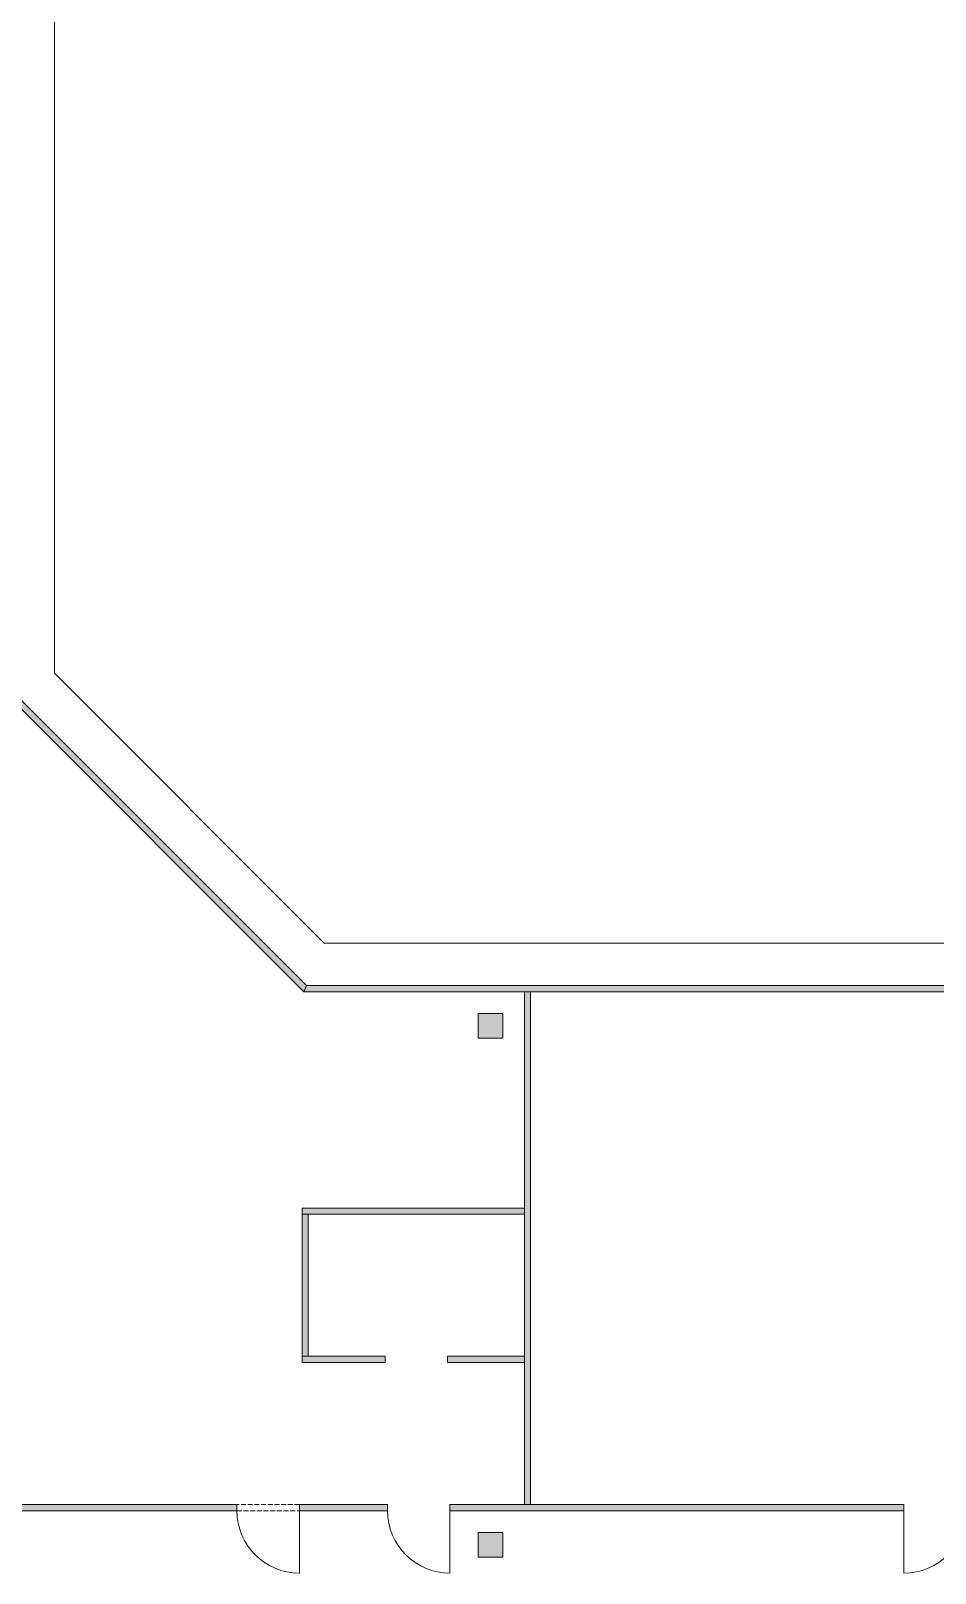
# Model space of a CAD drawing. Header units: inches. Extents: x 33931 to 204452, y 8264 to 159539.
# Drawn here: x 162758 to 177401, y 58854 to 83819 of the extents above; entities that cross this region are included whole.
import ezdxf

# ---------------------------------------------------------------- set-up
doc = ezdxf.new("R2010")
doc.units = ezdxf.units.IN
doc.header["$LTSCALE"] = 200
doc.header["$MEASUREMENT"] = 0
for name, pattern in [('AUSGEZOGEN', [0]), ('Standardmuster', [0]), ('VERDECKT2_S2', [0.54, 0.4, -0.14])]:
    doc.linetypes.add(name, pattern=pattern)
doc.layers.add('Grundebene', color=7, linetype='Continuous')

# ---------------------------------------------------------------- blocks, each defined once
blk = doc.blocks.new('COMPLEXOBJECT_20-3491')
at = {"layer": 'Grundebene', "color": 18, "linetype": 'AUSGEZOGEN', "lineweight": 13, "true_color": 0x000000}
for points in [[(161180.246935, 59863.75), (166095.957615, 59863.75), (166095.957615, 59963.75), (161221.668295, 59963.75), (161180.246935, 59863.75)], [(168533.102275, 59963.75), (167105.957615, 59963.75), (167105.957615, 59863.75), (168533.102275, 59863.75), (168533.102275, 59963.75)], [(176895.957615, 59963.75), (169543.102275, 59963.75), (169543.102275, 59863.75), (176895.957615, 59863.75), (176895.957615, 59963.75)], [(185295.957615, 59963.75), (177905.957615, 59963.75), (177905.957615, 59863.75), (185295.957615, 59863.75), (185295.957615, 59963.75)], [(186305.957615, 59863.75), (187695.957615, 59863.75), (187695.957615, 59963.75), (186305.957615, 59963.75), (186305.957615, 59863.75)], [(195950.957615, 59963.75), (188705.957615, 59963.75), (188705.957615, 59863.75), (195950.957615, 59863.75), (195950.957615, 59963.75)]]:
    blk.add_lwpolyline(points, dxfattribs=at)
blk = doc.blocks.new('COMPLEXOBJECT_64-359C')
at = {"layer": 'Grundebene', "color": 18, "linetype": 'AUSGEZOGEN', "lineweight": 13, "true_color": 0x000000}
for points in [[(167150.957615, 62363.75), (167150.957615, 62263.75), (168495.957615, 62263.75), (168495.957615, 62363.75), (167150.957615, 62363.75)], [(170750.957615, 62363.75), (169505.957615, 62363.75), (169505.957615, 62263.75), (170750.957615, 62263.75), (170750.957615, 62363.75)]]:
    blk.add_lwpolyline(points, dxfattribs=at)
blk = doc.blocks.new('door-4F74')
at = {"layer": 'Grundebene', "color": 18, "linetype": 'Standardmuster', "lineweight": 13, "true_color": 0x000000}
blk.add_line((169543.75, 59863.75), (169543.75, 58853.75), dxfattribs=at)
blk.add_arc((169543.75, 59863.75), 1010, 180, 270, dxfattribs=at)
blk = doc.blocks.new('door-4F7C')
at = {"layer": 'Grundebene', "color": 18, "linetype": 'Standardmuster', "lineweight": 13, "true_color": 0x000000}
blk.add_line((167105.957615, 59863.75), (167105.957615, 58853.75), dxfattribs=at)
blk.add_arc((167105.957615, 59863.75), 1010, 180, 270, dxfattribs=at)
blk = doc.blocks.new('door-5011')
at = {"layer": 'Grundebene', "color": 18, "linetype": 'Standardmuster', "lineweight": 13, "true_color": 0x000000}
blk.add_line((176895.957615, 59863.75), (176895.957615, 58853.75), dxfattribs=at)
blk.add_arc((176895.957615, 59863.75), 1010, 270, 0, dxfattribs=at)

msp = doc.modelspace()

# ---------------------------------------------------------------- hatches: boundary and pattern name
at = {"layer": 'Grundebene', "true_color": 0x000000, "transparency": 33554687}
for points in [[(162450.957615, 73134.46068), (167221.668295, 68363.75), (167180.246935, 68263.75), (162350.957615, 73093.03932)], [(167221.668295, 68363.75), (196050.957615, 68363.75), (196050.957615, 68263.75), (167180.246935, 68263.75)], [(170750.957615, 59963.75), (170750.957615, 68263.75), (170850.957615, 68263.75), (170850.957615, 59963.75)], [(170400.957615, 67513.75), (170000.957615, 67513.75), (170000.957615, 67913.75), (170400.957615, 67913.75)], [(167150.957615, 64763.75), (170750.957615, 64763.75), (170750.957615, 64663.75), (167150.957615, 64663.75)], [(167150.957615, 62363.75), (167150.957615, 64663.75), (167250.957615, 64663.75), (167250.957615, 62363.75)], [(167150.957615, 62263.75), (167150.957615, 62363.75), (168495.957615, 62363.75), (168495.957615, 62263.75)], [(169505.957615, 62363.75), (170750.957615, 62363.75), (170750.957615, 62263.75), (169505.957615, 62263.75)], [(166095.957615, 59863.75), (161180.246935, 59863.75), (161221.668295, 59963.75), (166095.957615, 59963.75)], [(167105.957615, 59963.75), (168533.102275, 59963.75), (168533.102275, 59863.75), (167105.957615, 59863.75)], [(169543.102275, 59963.75), (176895.957615, 59963.75), (176895.957615, 59863.75), (169543.102275, 59863.75)], [(170400.957615, 59113.75), (170000.957615, 59113.75), (170000.957615, 59513.75), (170400.957615, 59513.75)]]:
    msp.add_hatch(color=18, dxfattribs=at).paths.add_polyline_path(points, flags=0)

# ---------------------------------------------------------------- linework, layer by layer
at = {"layer": 'Grundebene', "color": 18, "linetype": 'AUSGEZOGEN', "lineweight": 13, "true_color": 0x000000}
for p, q in [((163140.957615, 101963.75), (163140.957615, 73420.26804)), ((167507.475645, 69053.75), (163140.957615, 73420.26804)), ((162350.957615, 73093.03932), (167180.246935, 68263.75)), ((167221.668295, 68363.75), (162450.957615, 73134.46068)), ((196050.957615, 69053.75), (167507.475645, 69053.75)), ((167221.668295, 68363.75), (167180.246935, 68263.75)), ((167180.246935, 68263.75), (167221.668295, 68363.75)), ((167180.246935, 68263.75), (170850.957615, 68263.75)), ((170850.957615, 68363.75), (167221.668295, 68363.75)), ((170850.957615, 68263.75), (170750.957615, 68263.75)), ((170750.957615, 68263.75), (170750.957615, 64763.75)), ((196050.957615, 68363.75), (170850.957615, 68363.75)), ((170850.957615, 59963.75), (170850.957615, 68263.75)), ((170850.957615, 68263.75), (196050.957615, 68263.75)), ((170400.957615, 67913.75), (170000.957615, 67913.75)), ((170000.957615, 67913.75), (170000.957615, 67513.75)), ((170400.957615, 67513.75), (170400.957615, 67913.75)), ((170000.957615, 67513.75), (170400.957615, 67513.75)), ((167150.957615, 64763.75), (167150.957615, 64663.75)), ((170750.957615, 64763.75), (167150.957615, 64763.75)), ((167150.957615, 64663.75), (167150.957615, 62363.75)), ((167250.957615, 64663.75), (170750.957615, 64663.75)), ((167250.957615, 62363.75), (167250.957615, 64663.75)), ((170750.957615, 64663.75), (170750.957615, 62363.75)), ((167150.957615, 62363.75), (167150.957615, 62263.75)), ((167150.957615, 62263.75), (168495.957615, 62263.75)), ((168495.957615, 62363.75), (167250.957615, 62363.75)), ((168495.957615, 62363.75), (168495.957615, 62263.75)), ((169505.957615, 62263.75), (169505.957615, 62363.75)), ((170750.957615, 62363.75), (169505.957615, 62363.75)), ((169505.957615, 62263.75), (170750.957615, 62263.75)), ((170750.957615, 62263.75), (170750.957615, 59963.75)), ((166095.957615, 59963.75), (161221.668295, 59963.75)), ((166095.957615, 59963.75), (166095.957615, 59863.75)), ((167105.957615, 59863.75), (167105.957615, 59963.75)), ((168533.102275, 59963.75), (167105.957615, 59963.75)), ((168533.102275, 59963.75), (168533.102275, 59863.75)), ((169543.102275, 59863.75), (169543.102275, 59963.75)), ((170750.957615, 59963.75), (169543.102275, 59963.75)), ((176895.957615, 59963.75), (170850.957615, 59963.75)), ((176895.957615, 59963.75), (176895.957615, 59863.75)), ((161180.246935, 59863.75), (166095.957615, 59863.75)), ((167105.957615, 59863.75), (168533.102275, 59863.75)), ((169543.102275, 59863.75), (176895.957615, 59863.75)), ((170000.957615, 59513.75), (170000.957615, 59113.75)), ((170400.957615, 59513.75), (170000.957615, 59513.75)), ((170400.957615, 59113.75), (170400.957615, 59513.75)), ((170000.957615, 59113.75), (170400.957615, 59113.75))]:
    msp.add_line(p, q, dxfattribs=at)
at = {"layer": 'Grundebene', "color": 18, "linetype": 'VERDECKT2_S2', "lineweight": 13, "true_color": 0x000000}
for p, q in [((167105.957615, 59963.75), (166095.957615, 59963.75)), ((166095.957615, 59863.75), (167105.957615, 59863.75))]:
    msp.add_line(p, q, dxfattribs=at)
at = {"layer": 'Grundebene', "color": 18, "linetype": 'AUSGEZOGEN', "lineweight": 13, "true_color": 0x000000}
for points in [[(167221.668295, 68363.75), (162450.957615, 73134.46068), (162350.957615, 73093.03932), (167180.246935, 68263.75), (167221.668295, 68363.75)], [(196050.957615, 68363.75), (167221.668295, 68363.75), (167180.246935, 68263.75), (196050.957615, 68263.75), (196050.957615, 68363.75)], [(170750.957615, 68263.75), (170750.957615, 59963.75), (170850.957615, 59963.75), (170850.957615, 68263.75), (170750.957615, 68263.75)], [(170000.957615, 67513.75), (170400.957615, 67513.75), (170400.957615, 67913.75), (170000.957615, 67913.75), (170000.957615, 67513.75)], [(170750.957615, 64763.75), (167150.957615, 64763.75), (167150.957615, 64663.75), (170750.957615, 64663.75), (170750.957615, 64763.75)], [(167150.957615, 64663.75), (167150.957615, 62363.75), (167250.957615, 62363.75), (167250.957615, 64663.75), (167150.957615, 64663.75)], [(167150.957615, 62363.75), (167150.957615, 62263.75), (168495.957615, 62263.75), (168495.957615, 62363.75), (167150.957615, 62363.75)], [(170750.957615, 62363.75), (169505.957615, 62363.75), (169505.957615, 62263.75), (170750.957615, 62263.75), (170750.957615, 62363.75)], [(161180.246935, 59863.75), (166095.957615, 59863.75), (166095.957615, 59963.75), (161221.668295, 59963.75), (161180.246935, 59863.75)], [(168533.102275, 59963.75), (167105.957615, 59963.75), (167105.957615, 59863.75), (168533.102275, 59863.75), (168533.102275, 59963.75)], [(176895.957615, 59963.75), (169543.102275, 59963.75), (169543.102275, 59863.75), (176895.957615, 59863.75), (176895.957615, 59963.75)], [(170000.957615, 59113.75), (170400.957615, 59113.75), (170400.957615, 59513.75), (170000.957615, 59513.75), (170000.957615, 59113.75)]]:
    msp.add_lwpolyline(points, dxfattribs=at)

# ---------------------------------------------------------------- block references
at = {"layer": 'Grundebene'}
for name in ['COMPLEXOBJECT_64-359C', 'COMPLEXOBJECT_20-3491', 'door-4F7C', 'door-4F74', 'door-5011']:
    msp.add_blockref(name, (0, 0), dxfattribs=at)

doc.saveas('drawing.dxf')
